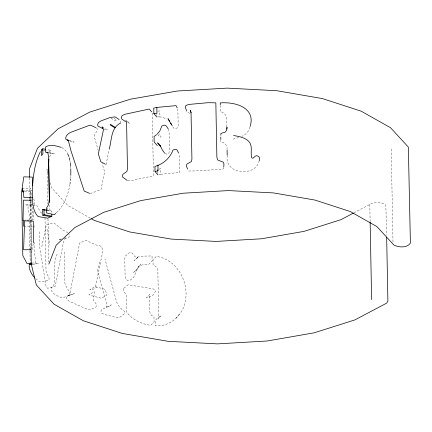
<?xml version="1.0" encoding="UTF-8"?>
<svg xmlns="http://www.w3.org/2000/svg" width="432" height="432" viewBox="0 0 432 432"><rect width="100%" height="100%" fill="white"/><g stroke="black" fill="none" stroke-linecap="round" stroke-linejoin="round"><path stroke-width="0.32" stroke-dasharray="2.16 1.62" d="M70.713 178.632L70.789 176.018M220.185 105.349L220.244 111.721C227.891 112.547 226.768 121.387 226.643 126.9M69.979 184.205C68.213 194.751 64.244 205.632 56.182 213.003M31.86 252.85L31.46 222.016M32.335 249.647L33.35 242.719M95.504 286.643L102.811 251.197L101.579 246.359L96.179 244.998L85.801 240.365L79.639 243.043L70.081 292.885L69.444 295.132L67.948 295.893L74.693 293.468L66.598 296.298L66.247 297.524L66.452 298.663L67.025 299.668L69.26 301.266L88.317 309.744L90.142 309.884L95.855 307.039L96.476 305.543L96.163 304.02L93.787 300.796L93.469 299.273L94.586 291.713L88.819 294.543L91.46 295.704L101.482 298.258L106.704 295.256L105.365 289.418L95.504 286.643L89.786 289.489L91.352 290.18L96.989 287.307M259.2 160.661C255.901 177.228 224.57 174.685 227.205 156.103M106.051 164.587L109.301 148.765M41.78 246.807L46.348 224.845L54.011 222.982L62.851 230.121L67.77 232.654M120.506 123.104L120.847 121.63L120.533 120.544M99.689 261.938L97.443 270.934L106.466 303.08L106.898 305.591L106.24 307.924L111.267 304.862L109.274 306.023L107.692 306.364L101.336 310.009L100.969 311.299L101.207 312.374L101.876 313.265L104.501 314.507L116.651 317.574L119.437 317.558L124.6 313.681L124.826 312.622L124.297 311.267C120.323 308.399 117.018 304.835 116.024 299.824L104.96 258.946M249.966 127.04C249.134 131.414 245.689 134.649 241.774 136.436M223.749 167.503L223.414 168.583L222.377 169.425C211.237 169.636 199.978 171.083 188.86 171.018L188.066 170.332M57.143 254.146C52.191 264.271 56.657 275.816 53.584 286.049L51.1 287.523C50.312 293.317 57.942 296.714 62.645 297.724L69.611 295.418L70.108 294.921C69.725 289.742 63.715 285.914 64.827 279.952L64.287 251.942M137.23 269.228L133.763 277.117L129.843 280.433L127.861 280.633L125.831 279.25L125.113 276.431L124.762 258.368L125.269 256.111L129.384 252.833L131.177 252.569L132.316 253.141L134.87 256.619L135.999 257.251L144.358 256.106L152.026 255.949L152.123 260.966L148.748 264.384C144.671 264.06 140.254 264.713 137.236 267.721L140.87 264.346L137.23 269.228L133.483 272.581L138.245 267.824M65.529 237.578L64.071 240.521L63.115 243.945L55.226 286.378L47.563 288.241L46.197 287.14L39.577 246.343L39.28 230.926M49.378 157.151L50.679 155.326L50.582 150.309L46.699 149.542M176.029 318.233C196.371 299.349 183.762 260.086 156.276 256.397L152.993 259.826L153.095 264.978C156.163 265.88 157.918 268.936 157.88 272.025L158.711 315.263L157.988 319.027L161.185 315.581L160.153 316.494L158.371 317.158L155.115 320.593L155.212 325.841C164.527 326.565 174.139 322.045 179.258 314.167M138.04 257.159L134.347 260.523L138.197 257.137M34.268 204.476L34.582 204.206L34.587 201.712L33.507 198.207M50.582 150.309L49.334 151.357L46.732 150.86M353.921 212.83L371.25 203.688C375.878 202.241 382.099 201.647 385.841 205.292L386.629 235.24M158.917 169.317L160.634 168.518L160.747 174.242L158.441 174.744M90.218 193.617L101.029 189.54L104.62 171.817L102.103 163.426M64.487 238.648L68.904 237.173L69.466 235.607L68.753 233.426M61.398 238.885L58.444 239.819L61.96 239.49M233.102 139.131L238.702 137.506M157.772 111.229L159.527 110.846L159.646 116.915L162.124 117.18L166.676 119.027M32.551 264.357L38.394 263.628L32.125 264.109M160.747 174.242L179.82 172.481L179.507 156.087L178.864 153.473M31.644 263.137L35.608 262.769C35.419 256.052 33.367 249.269 34.344 242.347M32.287 204.649L25.677 205.238L25.25 204.979L32.535 204.363M22.097 188.53L30.812 188.293L31.05 200.432M24.505 191.813L31.217 191.705L31.595 190.42L22.874 190.453M23.02 220.342L31.914 220.012L24.532 220.099M157.291 116.915L159.646 116.915M23.717 226.136L32.432 226.152M127.661 180.76L130.394 180.803L153.457 175.819L152.237 112.423M127.553 122.699L130.027 123.331L126.949 120.965M157 145.346L158.123 145.53M47.196 210.497L50.452 211.118L49.621 208.624L49.448 205.27M43.475 150.233L46.078 150.736M47.218 210.211L51.754 211.102L51.786 213.019M48.692 152.804L54.632 153.895L48.281 152.512M189.88 113.292L187.223 112.293M164.959 153.614L166.892 154.089L168.151 153.765L168.934 153.063L169.436 149.99L169.096 132.295L168.669 129.589M69.088 140.632L74.072 142.133L69.201 140.513M103.372 128.909L107.185 129.73L103.745 127.823M90.337 218.16L67.765 205.421L51.619 187.882L49.723 180.074M61.765 147.517L64.255 149.04L67.063 152.388L67.829 154.165M111.002 118.217L114.718 120.528L116.689 120.101L113.038 117.769M41.899 213.197L40.365 211.961L36.639 205.065L28.161 206.064C27.346 209.369 29.587 212.495 29.279 215.833L29.943 250.193M35.748 278.651L38.988 281.297L40.678 282.053L48.643 280.438L49.043 279.99C49.945 276.188 45.36 274.093 46.013 270.248L44.966 215.676M96.368 127.91L97.081 128.579L97.394 129.627L97.06 131.242L94.565 134.411L94.208 136.35L98.231 150.514M157.729 134.379L160.04 137.317L161.147 136.334L159.262 133.882M172.789 126.7L173.837 128.326L175.554 128.585L177.568 127.748L178.168 125.599L177.854 109.156M31.757 194.702L30.299 191.781L30.402 197.176M47.984 172.913L47.039 169.015L47.714 204.082M69.887 160.807L70.4 163.258M47.261 229.327L49.669 245.128M70.67 167.022L70.756 168.275M227.07 149.645C227.68 145.8 224.775 142.193 220.876 142.004L220.844 140.141M391.219 149.024L393.017 242.773M369.797 204.455L370.121 221.314M157.804 171.731L157.837 173.615M156.654 114.502L156.676 115.706M47.79 208.127L47.871 212.177M47.995 218.921L48.827 262.084M33.745 211.351L33.917 220.109M34.02 225.504L34.058 227.524M32.314 203.321L32.638 220.358M31.061 201.107L31.45 221.341M30.483 201.226L30.872 221.459M30.883 222.134L31.347 246.413M29.619 177.838L29.997 197.397M30.073 201.442L30.926 245.954M29.954 250.868L30.175 262.321M123.368 288.646L123.174 289.813L123.563 291.368L126.122 294.435L126.706 312.379C132.71 319.685 141.388 324.113 150.709 325.318L154.067 321.899L153.97 316.651L151.702 315.603L150.406 314.156L149.456 310.381L149.197 296.822L149.92 294.311L146.48 297.713L147.209 297.221C150.952 297.464 154.289 294.629 155.444 291.238L155.131 290.137L154.246 289.246C145.703 287.231 136.825 286.421 128.223 284.753L123.368 288.646"/><path stroke-width="0.65" d="M70.805 175.365L70.805 168.901M220.207 104.738L220.266 102.919C235.019 101.671 256.057 107.482 250.133 126.479M220.844 135.211L220.909 133.385L225.169 132.165L226.66 130.291L227.011 127.138L226.865 128.963M30.148 262.845L29.954 264.681M223.781 166.892L223.943 163.852L223.241 162.178L217.777 160.024L216.886 157.405L215.838 102.838L207.981 102.697L189.362 104.387L186.268 105.3L185.468 106.137L185.215 107.19L186.748 111.1M48.935 159.068L48.649 163.75L49.394 202.592M70.06 183.589L70.222 182.347M70.47 180.49L70.632 179.253M22.097 188.53L21.6 192.181L22.815 255.577L27.022 263.558L31.644 263.137M33.35 242.719L33.723 240.203L33.259 221.157L24.592 220.882L23.609 249.788L30.991 249.669M259.2 160.661L259.691 158.231L258.73 156.541L256.862 155.671L255.463 156.038L253.276 157.988L252.542 158.182L251.672 157.799C250.328 152.95 252.58 147.344 249.869 142.814C246.272 137.527 239.323 136.577 233.523 135.481M109.301 148.765C111.872 139.676 110.792 127.921 120.506 123.104M32.659 197.44L32.546 197.748L23.863 197.548L23.501 192.645L22.874 190.453M48.865 264.109L56.171 245.203L74.866 227.545L103.669 212.344L140.621 200.632L183.206 193.207L228.517 190.577L273.467 192.915L314.998 200.07L350.276 211.55L376.893 226.579L393.854 245.003C398.698 247.525 407.117 248.146 410.4 243.113L408.343 147.069L390.566 127.753L361.26 111.213L322.429 98.577L276.707 90.698L227.221 88.123L177.341 91.017L130.459 99.193L89.78 112.082L58.072 128.822L37.492 148.257L29.452 169.069L29.608 177.163M40.376 151.648C34.933 162.432 33.291 174.69 32.562 186.613C33.161 196.387 30.688 208.84 38.048 216.551L47.709 218.192L51.851 216.211L51.813 214.299M55.723 213.413L54.335 214.628L46.661 213.019L46.564 207.911L48.643 204.557L49.383 198.25L48.589 156.73L47.941 153.193L47.012 152.237M157.345 133.893L159.824 130.988L161.843 126.047L163.895 125.183L165.407 125.329L166.374 126.112L168.34 129.092M42.817 148.775L42.908 153.792L41.564 155.66L41.521 149.861L42.817 148.775L45.403 149.288M156.616 134.644L154.051 136.555L154.154 141.944L157 145.346M353.338 213.143L340.994 219.656L304.042 231.368L261.457 238.793L216.146 241.423L171.191 239.085L129.659 231.93L94.387 220.45L91.492 218.813M178.556 152.885L177.017 149.936L176.153 149.44L174.825 149.375L172.989 150.082C169.943 158.258 163.231 164.074 154.931 166.45L155.029 171.461L157.864 174.868M46.57 210.082L42.638 209.623L42.773 215.206L44.08 214.677L51.851 216.211M177.233 107.978L175.997 105.624L156.838 107.422L153.76 108.076L153.868 113.513L156.703 116.915M155.029 171.461L158.053 170.818L157.945 165.089M31.471 264.184L29.187 264.659C28.809 269.53 31.617 274.514 34.787 277.868M23.836 191.824L22.496 191.846L22.388 186.413L23.798 176.834L32.459 177.12L32.621 185.674M153.868 113.513L156.951 113.492L156.838 107.422M31.493 200.248L23.458 200.178L23.02 220.342M42.638 209.623L45.241 210.125M41.521 149.861L42.822 150.109M42.773 215.206L50.593 216.702M48.055 152.669L45.495 152.129L45.398 147.112C50.269 143.737 56.047 145.935 61.155 147.361M68.472 140.432L66.015 139.633C64.627 136.312 68.04 133.785 70.589 132.381L89.581 125.275L90.688 125.237L95.801 127.645M68.596 140.308L67.376 139.903L68.094 140.227L68.607 141.62L70.94 150.682L84.202 191.068L89.618 193.358M102.778 128.601L98.021 126.112L97.573 124.794L98.485 122.515L101.104 120.852L109.944 117.553L115.069 116.851L119.124 119.551M105.467 164.273L100.802 161.757L98.35 153.884L103.41 130.005L102.935 127.888L102.022 126.873L103.167 127.505M114.858 127.807L110.084 124.832L110.425 124.367L115.187 127.348M125.534 121.7L121.786 118.978L121.246 117.509L122.207 115.506L125.037 114.259L149.191 109.053L151.805 111.942M127.127 180.371L122.639 177.05L122.369 176.078L122.85 174.388L126.905 171.407L127.478 168.907L126.581 122.413L125.923 120.177M160.207 146.275L157.518 142.852L158.458 143.424L160.353 145.87M164.603 153.122L162.47 150.163L160.051 145.363M169.56 121.181L167.972 118.692L171.412 124.411M170.683 123.196L172.184 125.696M67.829 154.165L68.855 156.535M187.585 169.139L186.338 165.753L186.867 164.122L191.3 161.622L191.927 159.192L191.036 112.703L190.318 110.398L191.133 112.79M23.193 220.115L23.717 226.136M69.239 157.739L69.757 160.191M70.4 163.258L70.627 166.396M386.667 237.265L387.898 301.336L386.586 303.178L354.877 319.918L314.199 332.807L267.322 340.983L217.436 343.877L167.951 341.302L122.234 333.423L83.398 320.787L54.092 304.247L36.315 284.931L31.277 264.163L30.942 246.629M370.132 221.989L371.623 299.549M227.092 150.25L227.194 155.45M220.784 137.03L220.833 139.52M157.766 169.852L157.793 171.104M43.983 209.569L44.08 214.677M29.997 197.397L30.062 200.767"/></g></svg>
